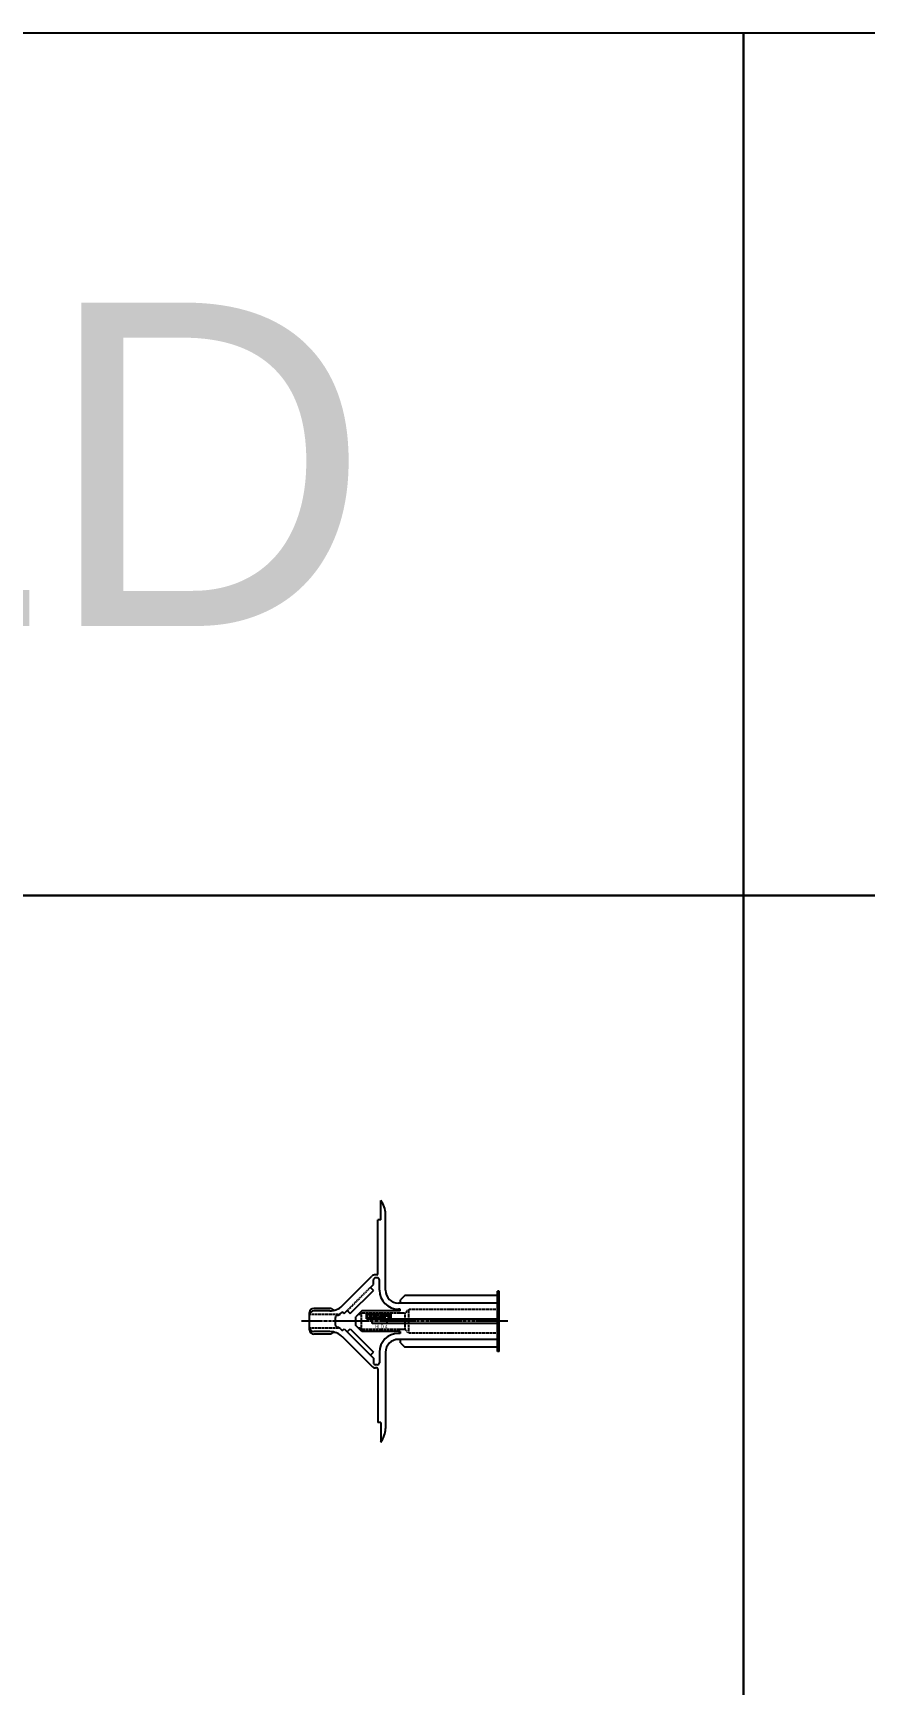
# Model space of a CAD drawing. Header units: millimetres. Extents: x 296 to 4896, y 152 to 3333.
# Drawn here: x 3130.9 to 3324, y 2950.2 to 3333.3 of the extents above; entities that cross this region are included whole.
import ezdxf

# ---------------------------------------------------------------- set-up
doc = ezdxf.new("R2010")
doc.units = ezdxf.units.MM
doc.linetypes.add('CENTERLI', pattern=[1, 0.75, -0.0625, 0.125, -0.0625])
doc.linetypes.add('DASHED', pattern=[0.25, 0.15625, -0.09375])
for name, color, linetype in [('1', 1, 'DASHED'), ('2', 3, 'Continuous'), ('3', 4, 'Continuous')]:
    doc.layers.add(name, color=color, linetype=linetype)
doc.styles.get("Standard").update_dxf_attribs({"font": 'arial.ttf'})

# ---------------------------------------------------------------- blocks, each defined once
blk = doc.blocks.new('HLD 4')
at = {"layer": '1', "linetype": 'DASHED'}
for p, q in [((-35.28, 2.47), (-29.91, 7.85)), ((-37.02, 1.6), (-44, 1.6)), ((-32, 1.6), (-32.7, 1.6)), ((-32, -1.9), (-32, 1.9)), ((-21.85, 1.9), (-32, 1.9)), ((-21.85, 1.9), (-21, 2.75)), ((-21.85, -1.9), (-21.85, 1.9)), ((0, 2.75), (-21, 2.75)), ((-21, -2.75), (-21, 2.75)), ((-37.02, -1.6), (-44, -1.6)), ((-32, -1.6), (-32.7, -1.6)), ((-21.85, -1.9), (-32, -1.9)), ((-21, -2.75), (-21.85, -1.9)), ((0, -2.75), (-21, -2.75))]:
    blk.add_line(p, q, dxfattribs=at)
at = {"layer": '1', "linetype": 'CENTERLI'}
blk.add_line((1.95, 0), (-45.87, 0), dxfattribs=at)
at = {"layer": '2'}
for p, q in [((-27.5, 23.5), (-27.5, 28)), ((-27.5, 23.5), (-28.2, 23.5)), ((-28.2, 11), (-28.2, 23.5)), ((-26.4, 7.2), (-26.4, 24.87)), ((-36.45, 3.57), (-29.57, 10.45)), ((-29.91, 7.85), (-29.2, 8.56)), ((-29.91, 7.85), (-29.2, 7.14)), ((-29.2, 8.56), (-29.2, 9.6)), ((-28.4, 10.8), (-28.72, 10.8)), ((-28.3, 10.1), (-28.7, 10.1)), ((-27.8, 7.2), (-27.8, 9.6)), ((-34.57, 1.77), (-29.2, 7.14)), ((-0.4, 4.2), (-23.4, 4.2)), ((-21.9, 6), (-22.9, 5)), ((-22.9, 4.2), (-22.9, 5)), ((-0.4, 6), (-21.9, 6)), ((0, 7), (-0.4, 7)), ((-0.4, -7), (-0.4, 7)), ((0, -7), (0, 7)), ((-44, -2), (-44, 2)), ((-39, 3), (-43, 3)), ((-39.28, 2.4), (-43, 2.4)), ((-38, -0.9), (-38, 0.9)), ((-36.92, 1.69), (-36.55, 2.05)), ((-36.27, 2.05), (-35.99, 1.77)), ((-35.99, 1.77), (-35.28, 2.47)), ((-35.28, 2.47), (-34.57, 1.77)), ((-31.9, 2.4), (-33.3, 1)), ((-33.3, -1), (-33.3, 1)), ((-23, 2.4), (-31.9, 2.4)), ((-29.46, -0.5), (-29.46, 0.5)), ((-0.4, 0.5), (-29.46, 0.5)), ((-26, -0.5), (-26, 0.5)), ((-23, 2.8), (-23.4, 2.8)), ((-23, 2.4), (-23, 2.8)), ((-39.7, -2.4), (-43, -2.4)), ((-39.28, -2.4), (-43, -2.4)), ((-39, -3), (-43, -3)), ((-36.92, -1.69), (-36.55, -2.05)), ((-36.45, -3.57), (-29.57, -10.45)), ((-36.27, -2.05), (-35.99, -1.77)), ((-35.99, -1.77), (-29.2, -8.56)), ((-35.28, -2.47), (-34.57, -1.77)), ((-34.57, -1.77), (-29.2, -7.14)), ((-31.9, -2.4), (-33.3, -1)), ((-23, -2.4), (-31.9, -2.4)), ((-0.4, -0.5), (-29.46, -0.5)), ((-23, -2.8), (-23.4, -2.8)), ((-23, -2.4), (-23, -2.8)), ((-29.91, -7.85), (-29.2, -7.14)), ((-27.8, -7.2), (-27.8, -9.6)), ((-26.4, -7.2), (-26.4, -24.87)), ((-0.4, -4.2), (-23.4, -4.2)), ((-22.9, -5), (-22.9, -4.2)), ((-22.9, -5), (-21.9, -6)), ((-0.4, -6), (-21.9, -6)), ((0, -7), (-0.4, -7)), ((-29.2, -8.56), (-29.2, -9.6)), ((-28.4, -10.8), (-28.72, -10.8)), ((-28.3, -10.1), (-28.7, -10.1)), ((-28.2, -11), (-28.2, -23.5)), ((-27.5, -23.5), (-28.2, -23.5)), ((-27.5, -23.5), (-27.5, -28))]:
    blk.add_line(p, q, dxfattribs=at)
for centre, radius, start, end in [((-31.4, 24.87), 5, 360, 38.7394), ((-28.72, 9.6), 1.2, 90, 135), ((-28.7, 9.6), 0.5, 90, 180), ((-28.4, 11), 0.2, 270, 0), ((-28.3, 9.6), 0.5, 0, 90), ((-23.4, 7.2), 4.4, 180, 270), ((-23.4, 7.2), 3, 180, 270), ((-43, 2), 1, 90, 180), ((-43, 1.4), 1, 90, 180), ((-39.28, 6.4), 4, 270, 315), ((-38.2, 3.6), 1, 216.8391, 291.0166), ((-37.5, 0.9), 0.5, 94.7363, 180), ((-37.62, 2.39), 1, 274.7363, 315), ((-36.41, 1.91), 0.2, 45, 135), ((-43, -1.4), 1, 180, 270), ((-43, -2), 1, 180, 270), ((-39.28, -6.4), 4, 45, 90), ((-38.2, -3.6), 1, 68.9834, 143.1612), ((-37.5, -0.9), 0.5, 180, 265.2637), ((-37.62, -2.39), 1, 45, 85.2637), ((-36.41, -1.91), 0.2, 225, 315), ((-23.4, -7.2), 4.4, 90, 180), ((-23.4, -7.2), 3, 90, 180), ((-28.72, -9.6), 1.2, 225, 270), ((-28.7, -9.6), 0.5, 180, 270), ((-28.4, -11), 0.2, 0, 90), ((-28.3, -9.6), 0.5, 270, 0), ((-31.4, -24.87), 5, 321.2606, 0)]:
    blk.add_arc(centre, radius, start, end, dxfattribs=at)
at = {"layer": '3', "color": 1}
for p, q in [((-30.79, 1.81), (-25.11, 1.81)), ((-30.79, 0.58), (-30.79, 1.81)), ((-30.79, 0.58), (-25.11, 0.58)), ((-30.59, 1.6), (-30.2, 1.6)), ((-30.59, 0.79), (-30.59, 1.6)), ((-30.59, 0.79), (-30.2, 0.79)), ((-30.2, 1.36), (-30.2, 1.6)), ((-30.2, 1.36), (-29.39, 1.36)), ((-30.2, 1.03), (-29.39, 1.03)), ((-30.2, 0.79), (-30.2, 1.03)), ((-29.39, 1.36), (-29.39, 1.6)), ((-29.39, 1.6), (-29, 1.6)), ((-29.39, 1.03), (-29.39, 0.79)), ((-29.39, 0.79), (-29, 0.79)), ((-29, 0.79), (-29, 1.6)), ((-28.88, 0.79), (-28.88, 1.6)), ((-28.88, 1.6), (-28.5, 1.6)), ((-28.88, 0.79), (-28.5, 0.79)), ((-28.5, 0.79), (-28.5, 1.6)), ((-28.38, 0.79), (-28.38, 1.6)), ((-28.38, 1.6), (-28, 1.6)), ((-28.38, 0.79), (-27.23, 0.79)), ((-28, 1.12), (-28, 1.6)), ((-27.23, 1.12), (-28, 1.12)), ((-27.49, 1.27), (-27.49, 1.6)), ((-27.49, 1.6), (-25.81, 1.6)), ((-27.49, 1.27), (-26.84, 1.27)), ((-27.23, 0.79), (-27.23, 1.12)), ((-26.84, 0.79), (-26.84, 1.27)), ((-26.84, 0.79), (-26.46, 0.79)), ((-26.46, 1.27), (-25.81, 1.27)), ((-26.46, 0.79), (-26.46, 1.27)), ((-25.81, 1.27), (-25.81, 1.6)), ((-25.69, 0.79), (-25.69, 1.6)), ((-25.69, 1.6), (-25.31, 1.6)), ((-25.69, 0.79), (-25.31, 0.79)), ((-25.31, 0.79), (-25.31, 1.6)), ((-25.11, 0.58), (-25.11, 1.81))]:
    blk.add_line(p, q, dxfattribs=at)
at = {"layer": '3', "color": 4, "width": 0.6}
blk.add_text('HLD 4', height=0.95, dxfattribs=at).set_placement((-28.79, -1.71))

msp = doc.modelspace()

# ---------------------------------------------------------------- linework, layer by layer
at = {"color": 18, "true_color": 0x000000}
for points in [[(2894.01, 3133.26), (3295.77, 3133.26), (3295.77, 3333.26), (2894.01, 3333.26)], [(3295.77, 3133.26), (3895.77, 3133.26), (3895.77, 3333.26), (3295.77, 3333.26)], [(2894.01, 2931.34), (3295.77, 2931.34), (3295.77, 3133.26), (2894.01, 3133.26)], [(3295.77, 2201.55), (3895.77, 2201.55), (3895.77, 3133.26), (3295.77, 3133.26)]]:
    msp.add_lwpolyline(points, close=True, dxfattribs=at)

# ---------------------------------------------------------------- block references
msp.add_blockref('HLD 4', (3239.11, 3034.51))

# ---------------------------------------------------------------- texts
at = {"color": 18, "true_color": 0x000000, "insert": (3104.39, 3233.26), "char_height": 75, "width": 600, "attachment_point": 5}
msp.add_mtext('HLD', dxfattribs=at)

doc.saveas('drawing.dxf')
